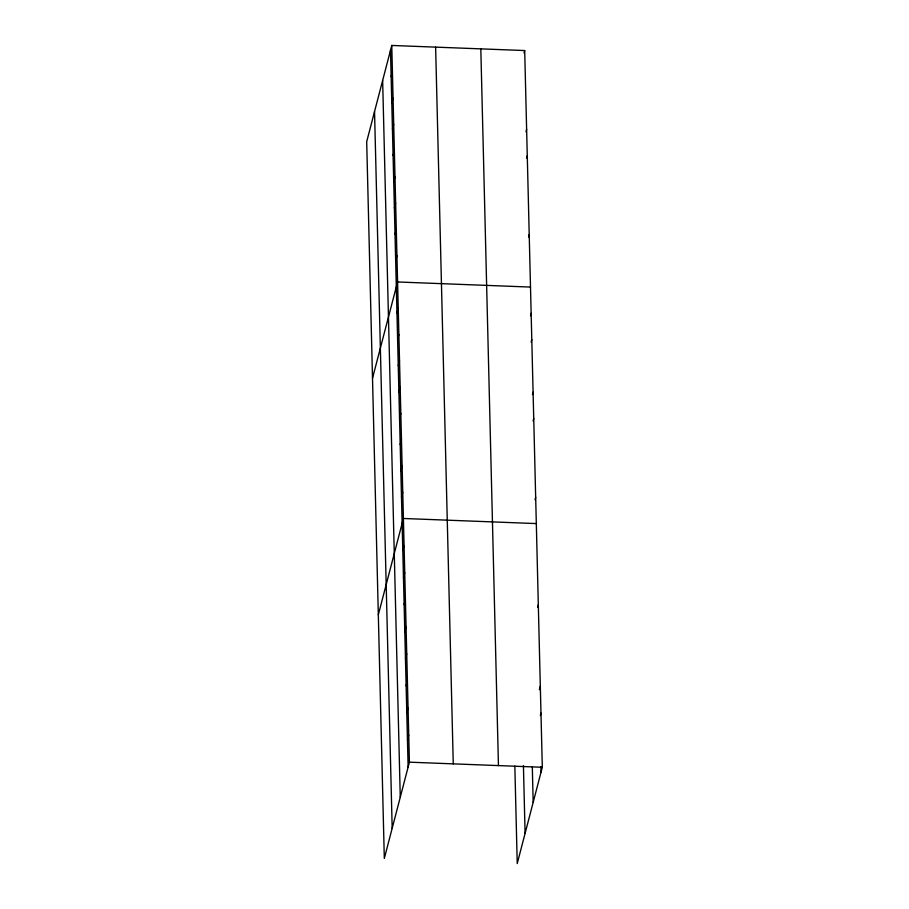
<?xml version="1.0" encoding="UTF-8"?>
<svg xmlns="http://www.w3.org/2000/svg" width="909" height="909" viewBox="0 0 909 909"><rect width="100%" height="100%" fill="white"/><g stroke="black" fill="none" stroke-linecap="round" stroke-linejoin="round"><path stroke-width="1.36" d="M391.768 45.45L366.691 141.724L384.314 858.448L409.402 762.174L391.768 45.45L524.686 50.552L542.309 767.276L517.232 863.55L514.835 766.071M391.143 76.617L392.415 71.731M391.79 102.899L393.063 98.013M392.438 129.169L393.711 124.294M393.086 155.45L394.358 150.564M393.733 181.732L395.006 176.846M394.381 208.013L395.642 203.127M395.017 234.295L396.29 229.409M395.665 260.576L396.938 255.69M372.508 378.246L397.585 281.972L530.504 287.074M396.96 313.128L398.233 308.242M397.608 339.409L398.881 334.523M398.256 365.691L399.528 360.805M398.903 391.972L400.176 387.086M399.551 418.254L400.824 413.368M400.187 444.535L401.46 439.649M400.835 470.805L402.108 465.931M401.483 497.087L402.755 492.201M524.05 52.995L524.686 50.552M378.326 614.768L403.403 518.482L536.321 523.584M402.801 550.445L404.073 545.559M403.46 577.522L404.732 572.636M525.981 131.828L526.618 129.385M404.13 604.599L405.403 599.713M526.629 158.109L527.265 155.666M404.8 631.675L406.073 626.79M405.459 658.752L406.732 653.866M406.13 685.829L407.402 680.943M528.572 236.954L529.208 234.511M406.789 712.906L408.061 708.02M407.459 739.983L408.732 735.097M530.504 315.787L531.14 313.344M531.151 342.068L531.788 339.625M532.447 394.631L533.083 392.188M533.094 420.912L533.731 418.47M535.037 499.745L535.674 497.303M537.673 607.257L538.31 604.815M539.355 689.704L540.31 686.045M540.344 715.565L540.98 713.122M409.402 762.174L542.309 767.276M540.9 766.741L541.037 772.15M532.31 767.116L533.185 802.317M523.425 765.696L525.084 833.394M480.816 48.87L498.45 765.583M435.627 47.132L453.261 763.855M390.495 50.336L408.13 767.06M382.644 80.492L400.267 797.216M374.542 111.568L392.177 828.292"/></g></svg>
